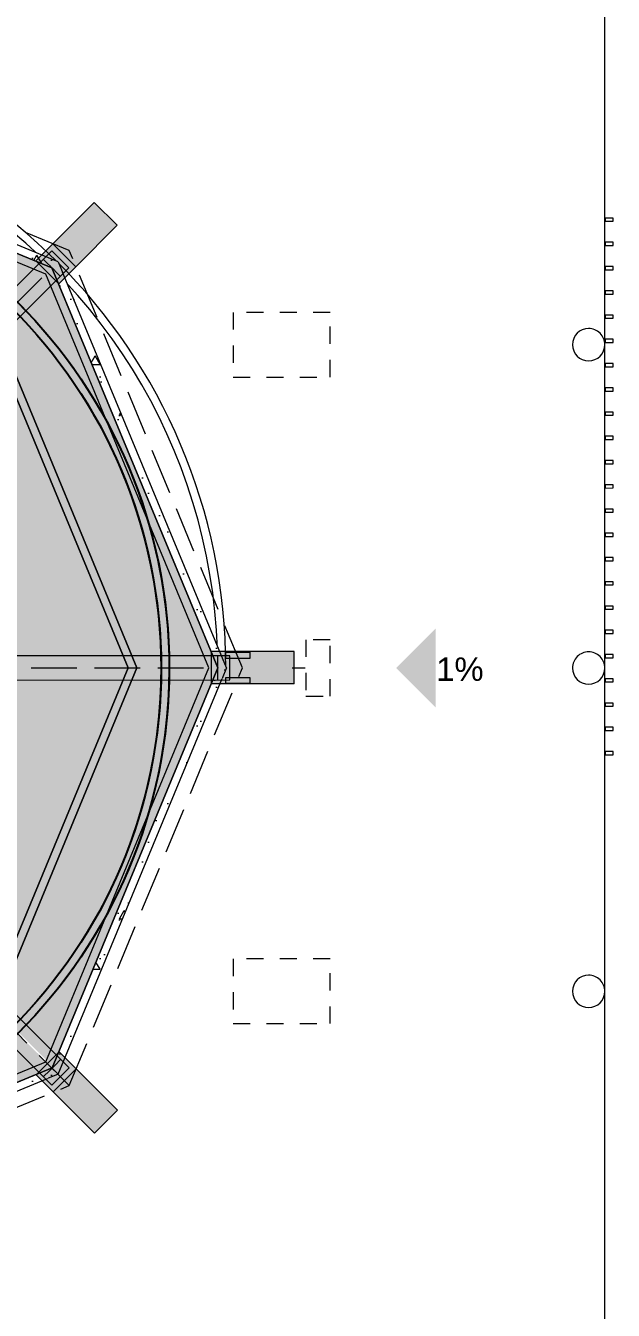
# Model space of a CAD drawing. Header units: metres. Extents: x 27 to 147, y -173 to 8.
# Drawn here: x 48.23 to 51.86, y -105.31 to -97.37 of the extents above; entities that cross this region are included whole.
import ezdxf

# ---------------------------------------------------------------- set-up
doc = ezdxf.new("R2010")
doc.units = ezdxf.units.M
doc.set_wipeout_variables(frame=1)
for name, pattern in [('Hidden Line', [0.158749999999965, 0.10583333333331, -0.052916666666655]), ('Línea Oculta', [0.39122222328185996, 0.28222222328186, -0.109]), ('Wipeout_Contour', [1, 0, -1])]:
    doc.linetypes.add(name, pattern=pattern)
for name, color, linetype, lineweight, true_color in [('Annotation - Text_Pen_No__167', 7, 'Continuous', 13, 0x6a6a6a), ('INT _ Mobiliario_Pluma_Nº__90', 7, 'Continuous', 0, 0xc5ff15), ('RAMPA PROPUESTA 1 CERRAMIENTO_Pen_No__167', 7, 'Continuous', 13, 0x6a6a6a), ('Structural - Bearing_Pen_No__167', 7, 'Continuous', 13, 0x6a6a6a), ('Structural - Bearing_Pen_No__87', 7, 'Continuous', 20, 0x6a6a6a), ('Structural - Bearing_Pluma_Nº__123', 7, 'Continuous', 0, 0x008020), ('Structural - Bearing_Pluma_Nº__167', 7, 'Continuous', 0, 0x009fd5), ('Structural - Bearing_Pluma_Nº__27', 7, 'Continuous', 0, 0x6a6a6a)]:
    doc.layers.add(name, color=color, linetype=linetype, lineweight=lineweight, true_color=true_color)
for name, color, linetype, lineweight in [('ARQ _ Elementos 2D_Pluma_Nº__1', 7, 'Continuous', 5), ('Estructura – Carga_Pen_No__1', 7, 'Continuous', 13), ('MOD _ Estructura Compleja_Pluma_Nº__20', 7, 'Continuous', 5), ('MOD _ Forma_Pluma_Nº__2', 8, 'Continuous', 5), ('MOD _ Forma_Pluma_Nº__20', 7, 'Continuous', 5), ('Structural - Bearing_Pluma_Nº__2', 8, 'Continuous', 5)]:
    doc.layers.add(name, color=color, linetype=linetype, lineweight=lineweight)
doc.layers.add('Structural - Bearing', color=7, linetype='Continuous')
doc.styles.add('GENERATED_STYLE_1', font='arialbd.ttf')
pattern_1 = [(0, (-157.1083220948693, -142.79772294349), (0, 0.6235383155021312), [0.0600000023842, -0.300000011921]), (0, (-156.9283220877167, -142.4859537984872), (0, 0.6235383155021312), [0.0600000023842, -0.300000011921]), (60.00000000000014, (-157.1083220948693, -142.79772294349), (-0.5400000214578027, 0.3117691577510643), [0.0600000023842, -0.3000000119210001]), (60.00000000000014, (-156.7483220805641, -142.79772294349), (-0.5400000214578027, 0.3117691577510643), [0.0600000023842, -0.3000000119210001]), (120.0000000000003, (-157.0483220924851, -142.79772294349), (0.5400000214578003, 0.3117691577510681), [0.06000000238419995, -0.3000000119209996]), (120.0000000000003, (-156.6883220781799, -142.79772294349), (0.5400000214578003, 0.3117691577510681), [0.06000000238419995, -0.3000000119209996]), (0, (-157.1083220948693, -142.7377229411057), (0, 0.1200000047684), [0, -0.1200000047684, 0, -0.1800000071526]), (44.99999999999999, (-157.0483220924851, -142.7377229411057), (-0.08485281711415364, 0.08485281711415371), [0, -0.0900000035763, 0, -0.1500000059605])]

msp = doc.modelspace()

# ---------------------------------------------------------------- hatches: boundary and pattern name
at = {"transparency": 33554610}
h = msp.add_hatch(color=256, dxfattribs=at)
h.set_gradient(color1=(16, 86, 137), color2=(199, 200, 202), rotation=111.00000000000001, tint=1, name='INVSPHERICAL')
h.paths.add_polyline_path([(45.91939468971045, -97.83923980356579), (48.39433412688705, -98.86420705602552), (45.91962099815984, -101.3392361942653)])
h = msp.add_hatch(color=256, dxfattribs=at)
h.set_gradient(color1=(16, 86, 137), color2=(199, 200, 202), rotation=111.00000000000001, tint=1, name='INVSPHERICAL')
h.paths.add_polyline_path([(48.39525603828255, -98.8646785144297), (49.42007021407712, -101.339681788514), (45.92007391259775, -101.3392410380251)])
h = msp.add_hatch(color=256, dxfattribs=at)
h.set_gradient(color1=(16, 86, 137), color2=(199, 200, 202), rotation=111.00000000000001, tint=1, name='INVSPHERICAL')
h.paths.add_polyline_path([(49.41950631734394, -101.328040377011), (48.40183093382833, -103.8068839967543), (45.91953066921356, -101.3394643524855)])
h = msp.add_hatch(color=256, dxfattribs=at)
h.set_gradient(color1=(16, 86, 137), color2=(199, 200, 202), rotation=111.00000000000001, tint=1, name='INVSPHERICAL')
h.paths.add_polyline_path([(48.39623388578908, -103.8128149617447), (45.92118604803962, -104.8396874359144), (45.91961922522463, -101.3396914573887)])
at = {"layer": 'Estructura – Carga_Pen_No__1', "linetype": 'Continuous', "lineweight": 13}
msp.add_hatch(color=7, dxfattribs=at).paths.add_polyline_path([(50.76596815557473, -101.096480195249), (50.76596815557473, -101.5827126105394), (50.52285194792955, -101.3395964028942)])
at = {"layer": 'MOD _ Forma_Pluma_Nº__2', "linetype": 'Continuous', "lineweight": 0, "true_color": 0x1f1f1f}
msp.add_hatch(color=250, dxfattribs=at).paths.add_polyline_path([(49.89089749793751, -101.2374346840127), (49.52866861139611, -101.237619909857), (49.52877088143972, -101.4376198837091), (49.89099976798112, -101.4374346578648)])
at = {"layer": 'Structural - Bearing', "linetype": 'Continuous', "lineweight": 0, "true_color": 0x7f7f7f}
msp.add_hatch(color=8, dxfattribs=at).paths.add_polyline_path([(47.94950851755632, -98.86576923773707, 7239.501851656621), (47.9508749846548, -98.86689122946247), (47.91913516452697, -98.90552520179578, -7239.501851656621), (47.91779004847691, -98.90442074119109)])
at = {"layer": 'Structural - Bearing_Pluma_Nº__123', "linetype": 'Continuous', "lineweight": 0, "true_color": 0x006018}
h = msp.add_hatch(color=108, dxfattribs=at)
h.paths.add_polyline_path([(43.44465276346013, -98.86459163742713), (42.41952655418242, -101.3403598611731), (43.44528549714951, -103.8149717239431), (45.92042098720614, -104.8394651995315), (48.39503274566797, -103.8137063608726), (49.41952632556453, -101.338570870816), (48.39440022059502, -98.86459174173535), (45.91863189254078, -97.83946553245765)])
h.paths.add_polyline_path([(45.91863883712752, -97.89358512210782), (48.35613678423552, -98.90286495993232), (49.36540814892148, -101.3385812114829), (48.35675457724002, -103.7754477991895), (45.92040712466061, -104.7853455915678), (43.48354407829552, -103.7766935749363), (42.47364759633773, -101.3403494990372), (43.48292596113517, -98.90285509433006)], flags=0)
h = msp.add_hatch(color=108, dxfattribs=at)
h.paths.add_polyline_path([(42.92117572878859, -101.3374874101574), (43.80039770861836, -103.4593499378736), (45.92117572878859, -104.3374874101574), (48.04303825650478, -103.4582654303277), (48.92117572878859, -101.3374874101574), (48.04249609213885, -99.21616704680717), (45.92117572878859, -98.33748741015744), (43.79985536543833, -99.21616704680717)])
h.paths.add_polyline_path([(48.86705755129807, -101.3374908685766), (48.0047650204689, -103.4200019811383), (45.92116881176738, -104.2833678005849), (43.83866115780761, -103.4210767018378), (42.97529677140309, -101.3374839515553), (43.83812372846545, -99.2544354098343), (45.92117572878859, -98.39160702017206), (48.00422772911175, -99.25443540983433)], flags=0)

# ---------------------------------------------------------------- linework, layer by layer
at = {"color": 6}
for centre, radius in [((45.91952649645358, -101.3394654587798), 3.199993538297323), ((45.92042153155327, -101.3394652300298), 3.149378396329954)]:
    msp.add_circle(centre, radius, dxfattribs=at)
at = {"layer": 'MOD _ Forma_Pluma_Nº__20', "color": 7, "linetype": 'Continuous', "lineweight": 5, "flags": 128}
for points in [[(48.79775687409008, -98.60122007100394), (48.65629935504139, -98.4598348868275)], [(49.89089749793751, -101.2374346840127), (49.52866861139611, -101.237619909857)], [(49.89099976798112, -101.4374346578648), (49.89089749793751, -101.2374346840127)], [(49.89099976798112, -101.4374346578648), (49.52877088143972, -101.4376198837091)], [(48.65850756131382, -104.2169957604035), (48.79985657986284, -104.07550210346)]]:
    msp.add_lwpolyline(points, dxfattribs=at)
at = {"layer": 'RAMPA PROPUESTA 1 CERRAMIENTO_Pen_No__167', "color": 251, "linetype": 'Continuous', "lineweight": 13, "true_color": 0x6a6a6a}
for points in [[(51.81438330199651, -98.55607817926922), (51.81440014236798, -98.57607817217927), (51.8644001246431, -98.57603607125061), (51.86438328427163, -98.55603607834057)], [(51.81438330199651, -98.70607817926931), (51.81440014236798, -98.72607817217936), (51.8644001246431, -98.7260360712507), (51.86438328427163, -98.70603607834066)], [(51.81438330199651, -98.8560781792694), (51.81440014236798, -98.87607817217946), (51.8644001246431, -98.8760360712508), (51.86438328427163, -98.85603607834075)], [(51.81438330199651, -99.0060781792695), (51.81440014236798, -99.02607817217955), (51.8644001246431, -99.02603607125089), (51.86438328427163, -99.00603607834084)], [(51.81438330199651, -99.15607817926913), (51.81440014236798, -99.17607817217919), (51.8644001246431, -99.17603607125052), (51.86438328427163, -99.15603607834048)], [(51.81438330199651, -99.30607817926922), (51.81440014236798, -99.32607817217928), (51.8644001246431, -99.32603607125061), (51.86438328427163, -99.30603607834057)], [(51.81438330199651, -99.45607817926931), (51.81440014236798, -99.47607817217937), (51.8644001246431, -99.4760360712507), (51.86438328427163, -99.45603607834066)], [(51.81438330199651, -99.6060781792694), (51.81440014236798, -99.62607817217946), (51.8644001246431, -99.6260360712508), (51.86438328427163, -99.60603607834075)], [(51.81438330199651, -99.7560781792695), (51.81440014236798, -99.77607817217955), (51.8644001246431, -99.77603607125089), (51.86438328427163, -99.75603607834084)], [(51.81438330199651, -99.90607817926913), (51.81440014236798, -99.92607817217919), (51.8644001246431, -99.92603607125052), (51.86438328427163, -99.90603607834048)], [(51.81438330199651, -100.0560781792692), (51.81440014236798, -100.0760781721793), (51.8644001246431, -100.0760360712506), (51.86438328427163, -100.0560360783406)], [(51.81438330199651, -100.2060781792693), (51.81440014236798, -100.2260781721794), (51.8644001246431, -100.2260360712507), (51.86438328427163, -100.2060360783407)], [(51.81438330199651, -100.3560781792694), (51.81440014236798, -100.3760781721795), (51.8644001246431, -100.3760360712508), (51.86438328427163, -100.3560360783408)], [(51.81438330199651, -100.5060781792695), (51.81440014236798, -100.5260781721796), (51.8644001246431, -100.5260360712509), (51.86438328427163, -100.5060360783408)], [(51.81438330199651, -100.6560781792691), (51.81440014236798, -100.6760781721792), (51.8644001246431, -100.6760360712505), (51.86438328427163, -100.6560360783405)], [(51.81438330199651, -100.8060781792692), (51.81440014236798, -100.8260781721793), (51.8644001246431, -100.8260360712506), (51.86438328427163, -100.8060360783406)], [(51.81438330199651, -100.9560781792693), (51.81440014236798, -100.9760781721794), (51.8644001246431, -100.9760360712507), (51.86438328427163, -100.9560360783407)], [(51.81438330199651, -101.1060781792694), (51.81440014236798, -101.1260781721795), (51.8644001246431, -101.1260360712508), (51.86438328427163, -101.1060360783408)], [(51.81438330199651, -101.2560781792695), (51.81440014236798, -101.2760781721796), (51.8644001246431, -101.2760360712509), (51.86438328427163, -101.2560360783408)], [(51.81438330199651, -101.4060781792691), (51.81440014236798, -101.4260781721792), (51.8644001246431, -101.4260360712505), (51.86438328427163, -101.4060360783405)], [(51.81438330199651, -101.5560781792692), (51.81440014236798, -101.5760781721793), (51.8644001246431, -101.5760360712506), (51.86438328427163, -101.5560360783406)], [(51.81438330199651, -101.7060781792693), (51.81440014236798, -101.7260781721794), (51.8644001246431, -101.7260360712507), (51.86438328427163, -101.7060360783407)], [(51.81438330199651, -101.8560781792694), (51.81440014236798, -101.8760781721795), (51.8644001246431, -101.8760360712508), (51.86438328427163, -101.8560360783408)]]:
    msp.add_lwpolyline(points, close=True, dxfattribs=at)
at = {"layer": 'Structural - Bearing_Pen_No__167', "color": 251, "linetype": 'Continuous', "lineweight": 13, "true_color": 0x6a6a6a}
for points in [[(51.81196546571025, -107.3711592722996), (51.81196546571025, -95.30803342829785), (45.86391877261511, -95.30803342829785, 0.9905383628707543), (45.86391877261511, -107.3711592722996)], [(48.14145337655528, -99.03688508029533, 0.4038400991344999), (43.69711341139043, -99.03711042002395, 0.4246636787430757), (43.69734690700908, -103.6423077196779, 0.4038095529444671), (48.14144497626656, -103.6423158256965, 0.4246946787083997)], [(49.0694001417822, -101.3395963999866, 0.9999999999999999), (42.76940014178219, -101.3395963999866, 0.9999999999999999)], [(49.0694001417822, -101.3395963999866, 0.9999999999999999), (42.76940014178219, -101.3395963999866, 0.9999999999999999)], [(49.0694001417822, -101.3395963999866, 0.9999999999999999), (42.76940014178216, -101.3395963999866, 0.9999999999999999)], [(51.61196645100127, -99.33959633903578, 0.414213562373095), (51.71196645100128, -99.43959633903577, 0.414213562373095), (51.81196645100129, -99.33959633903578, 0.414213562373095), (51.71196645100128, -99.23959633903578, 0.414213562373095)], [(51.61196645100127, -101.3395963505515, 0.414213562373095), (51.71196645100128, -101.4395963505516, 0.414213562373095), (51.81196645100129, -101.3395963505515, 0.414213562373095), (51.71196645100128, -101.2395963505516, 0.414213562373095)], [(51.6119664510011, -103.3395963390358, 0.414213562373095), (51.71196645100111, -103.4395963390358, 0.414213562373095), (51.81196645100112, -103.3395963390358, 0.414213562373095), (51.71196645100111, -103.2395963390358, 0.414213562373095)]]:
    msp.add_lwpolyline(points, format="xyb", close=True, dxfattribs=at)
at = {"layer": 'Structural - Bearing_Pen_No__167', "color": 251, "linetype": 'Hidden Line', "lineweight": 13, "true_color": 0x6a6a6a}
for points in [[(49.5144001423924, -99.53959633903577), (50.11440014239241, -99.53959633903577), (50.11440014239241, -99.13959633903576), (49.5144001423924, -99.13959633903576)], [(49.96440011761698, -101.1645962550374), (49.96440003059548, -101.5145962550374), (50.11440003059547, -101.5145962923323), (50.11440011761697, -101.1645962923323)], [(49.5144001423924, -103.5395963390358), (50.11440014239241, -103.5395963390358), (50.11440014239241, -103.1395963390358), (49.5144001423924, -103.1395963390358)]]:
    msp.add_lwpolyline(points, close=True, dxfattribs=at)
at = {"layer": 'Structural - Bearing_Pen_No__167', "color": 251, "linetype": 'Continuous', "lineweight": 13, "true_color": 0x6a6a6a}
for points in [[(49.46952629472897, -101.2413421469063), (49.61753330355267, -101.2413421469063), (49.61753330355267, -101.2806416351515), (49.46952629472897, -101.2806416351515)], [(49.61753330355267, -101.4349575534526), (49.46952629472897, -101.4349575534526), (49.46952629472897, -101.3978624674274), (49.61753330355267, -101.3978624674274)]]:
    msp.add_lwpolyline(points, close=True, dxfattribs=at)
at = {"layer": 'Structural - Bearing_Pen_No__87', "color": 251, "linetype": 'Continuous', "lineweight": 20, "true_color": 0x6a6a6a}
for centre, radius, start, end in [((45.91952641068175, -101.3394654181487), 3.549999999999998, 0.0146441415893842, 180.0146427811172), ((45.91952641063866, -101.3394652495613), 3.499999999999999, 0.01464277140027593, 180.0146441513063), ((45.91952649645358, -101.3394654587798), 3.199999999999995, 226.0212417434384, 46.02124174343839), ((45.91952649645358, -101.3394654587798), 3.149999999999998, 226.0212417434384, 46.02124174343839)]:
    msp.add_arc(centre, radius, start, end, dxfattribs=at)
at = {"layer": 'Structural - Bearing_Pluma_Nº__167', "color": 142, "linetype": 'Continuous', "lineweight": 0, "true_color": 0x009fd5}
msp.add_line((49.95940007410635, -101.3395962537942), (49.87940007410631, -101.3395962339036), dxfattribs=at)
at = {"layer": 'Structural - Bearing_Pluma_Nº__167', "color": 142, "linetype": 'Continuous', "lineweight": 0, "true_color": 0x009fd5, "flags": 128}
for points in [[(43.44465276346013, -98.86459163742713), (42.41952655418242, -101.3403598611731), (43.44528549714951, -103.8149717239431), (45.92042098720614, -104.8394651995315), (48.39503274566797, -103.8137063608726), (49.41952632556453, -101.338570870816), (48.39440022059502, -98.86459174173535), (45.91863189254078, -97.83946553245765)], [(45.91863883712752, -97.89358512210782), (43.48292596113517, -98.90285509433006), (42.47364759633773, -101.3403494990372), (43.48354407829552, -103.7766935749363), (45.92040712466061, -104.7853455915678), (48.35675457724002, -103.7754477991895), (49.36540814892148, -101.3385812114829), (48.35613678423552, -98.90286495993232)], [(42.91952652565609, -101.3394654387651), (43.79874850548585, -103.4613279664813), (45.91952652565609, -104.3394654387651), (48.04138905337228, -103.4602434589354), (48.91952652565609, -101.3394654387651), (48.04084688900635, -99.21814507541488), (45.91952652565609, -98.33946543876515), (43.79820616230582, -99.21814507541488)], [(48.86540834816557, -101.3394688971843), (48.00257852597925, -99.25641343844204), (45.91952652565609, -98.39358504877977), (43.83647452533295, -99.25641343844201), (42.97364756827059, -101.339461980163), (43.83701195467511, -103.4230547304455), (45.91951960863488, -104.2853458291926), (48.0031158173364, -103.421980009746)]]:
    msp.add_lwpolyline(points, close=True, dxfattribs=at)
msp.add_lwpolyline([(49.06940014178243, -101.3395963999864, 0.9999999999999999), (42.76940014178228, -101.3395963999864, 0.9999999999999999)], format="xyb", close=True, dxfattribs=at)
at = {"layer": 'Structural - Bearing_Pluma_Nº__27', "color": 251, "linetype": 'Continuous', "lineweight": 0, "true_color": 0x6a6a6a}
for centre, radius, start, end in [((45.91952649646017, -101.3394654588269), 3.200000000032466, 50.62677164413518, 50.59511433935215), ((45.91952649645921, -101.3394654588263), 3.150000000032581, 50.62677164411757, 50.5951143393339)]:
    msp.add_arc(centre, radius, start, end, dxfattribs=at)

# ---------------------------------------------------------------- texts
at = {"layer": 'Annotation - Text_Pen_No__167', "color": 251, "linetype": 'Continuous', "lineweight": 13, "true_color": 0x6a6a6a, "insert": (50.76997005712729, -101.274064139605), "char_height": 0.145, "attachment_point": 1, "style": 'GENERATED_STYLE_1'}
msp.add_mtext('\\A1;{\\pql;\\fArial|b0|i0|c0|p34;1%}', dxfattribs=at)

# ---------------------------------------------------------------- next in the draw order: wipeouts: each hides what was drawn before it
at = {"color": 254, "linetype": 'Wipeout_Contour', "lineweight": 0, "ltscale": 630.4418923281493}
msp.add_wipeout([(48.39440023723861, -98.86459172676325), (48.45973184292367, -98.89164318479263), (48.432663690038986, -98.82631849400389)], dxfattribs=at).dxf.layer = 'Structural - Bearing'
at = {"color": 254, "linetype": 'Wipeout_Contour', "lineweight": 0, "ltscale": 632.1106897632487}
msp.add_wipeout([(49.41952632556453, -101.3385708379417), (49.446597938615554, -101.4039038783434), (49.47364450242307, -101.33856046420928)], dxfattribs=at).dxf.layer = 'Structural - Bearing'
at = {"color": 254, "linetype": 'Wipeout_Contour', "lineweight": 0, "ltscale": 627.5664698904212}
msp.add_wipeout([(48.367989593049835, -103.8790414227463), (48.43331082324881, -103.8519649213296), (48.39503270006842, -103.81370636007571)], dxfattribs=at).dxf.layer = 'Structural - Bearing'

# ---------------------------------------------------------------- next in the draw order: hatches: boundary and pattern name
at = {"layer": 'Structural - Bearing_Pluma_Nº__2', "linetype": 'Continuous', "lineweight": 5}
h = msp.add_hatch(dxfattribs=at)
h.set_pattern_fill('HORMIGÓN_ARMADO', color=8, style=0, pattern_type=2)
h.set_pattern_definition(pattern_1)
h.paths.add_polyline_path([(49.41952632556453, -101.3385708379418), (49.44659793861555, -101.4039038783434), (49.47364450242306, -101.3385604642093)])
h = msp.add_hatch(dxfattribs=at)
h.set_pattern_fill('HORMIGÓN_ARMADO', color=8, style=0, pattern_type=2)
h.set_pattern_definition(pattern_1)
h.paths.add_polyline_path([(48.36798959304982, -103.8790414227463), (48.43331082324877, -103.8519649213296), (48.39503270006841, -103.8137063600757)])

# ---------------------------------------------------------------- next in the draw order: wipeouts: each hides what was drawn before it
at = {"color": 254, "linetype": 'Wipeout_Contour', "lineweight": 0, "ltscale": 630.5743495795691}
msp.add_wipeout([(48.43266369024163, -98.82631849442333), (48.36733208455663, -98.79926703639399), (48.39440023744128, -98.86459172718267)], dxfattribs=at).dxf.layer = 'Structural - Bearing'

# ---------------------------------------------------------------- next in the draw order: hatches: boundary and pattern name
at = {"layer": 'Structural - Bearing_Pluma_Nº__2', "linetype": 'Continuous', "lineweight": 5}
h = msp.add_hatch(dxfattribs=at)
h.set_pattern_fill('HORMIGÓN_ARMADO', color=8, style=0, pattern_type=2)
h.set_pattern_definition(pattern_1)
h.paths.add_polyline_path([(48.43266369024163, -98.82631849442332), (48.36733208455663, -98.79926703639399), (48.39440023744131, -98.86459172718266)])

# ---------------------------------------------------------------- next in the draw order: wipeouts: each hides what was drawn before it
at = {"color": 254, "linetype": 'Wipeout_Contour', "lineweight": 0, "ltscale": 631.9401041495644}
msp.add_wipeout([(49.41952632556453, -101.3385708378461), (49.47364450242307, -101.33856046411368), (49.44657288937205, -101.273227423712)], dxfattribs=at).dxf.layer = 'Structural - Bearing'
at = {"color": 254, "linetype": 'Wipeout_Contour', "lineweight": 0, "ltscale": 627.5373290290552}
msp.add_wipeout([(48.39503270023143, -103.81370635970802), (48.43331082341185, -103.8519649209619), (48.460353930430436, -103.78662985829132)], dxfattribs=at).dxf.layer = 'Structural - Bearing'

# ---------------------------------------------------------------- next in the draw order: wipeouts: each hides what was drawn before it
at = {"color": 254, "linetype": 'Wipeout_Contour', "lineweight": 0, "ltscale": 836.2335706731805}
msp.add_wipeout([(45.91863192174302, -97.83946551244304), (48.39440023723865, -98.86459172718263), (48.367332084556644, -98.79926703682291), (45.983956611113975, -97.81239736000327)], dxfattribs=at).dxf.layer = 'Structural - Bearing'

# ---------------------------------------------------------------- next in the draw order: hatches: boundary and pattern name
at = {"layer": 'Structural - Bearing_Pluma_Nº__2', "linetype": 'Continuous', "lineweight": 5}
h = msp.add_hatch(dxfattribs=at)
h.set_pattern_fill('HORMIGÓN_ARMADO', color=8, style=0, pattern_type=2)
h.set_pattern_definition(pattern_1)
h.paths.add_polyline_path([(45.91863192174301, -97.83946551244306), (48.39440023723861, -98.86459172718263), (48.36733208455663, -98.79926703682293), (45.98395661111393, -97.81239736000329)])

# ---------------------------------------------------------------- next in the draw order: linework, layer by layer
at = {"layer": 'MOD _ Estructura Compleja_Pluma_Nº__20', "color": 7, "linetype": 'Línea Oculta', "lineweight": 5, "flags": 128}
msp.add_lwpolyline([(48.50213516317486, -98.75685679205871), (45.91952649645381, -97.68710525600058)], dxfattribs=at)
at = {"layer": 'MOD _ Forma_Pluma_Nº__20', "color": 7, "linetype": 'Continuous', "lineweight": 5, "flags": 128}
for points in [[(48.65629935504139, -98.4598348868275), (48.40023033237471, -98.71603491841246)], [(48.40023033237471, -98.71603491841246), (48.29553629285211, -98.82078252104365)]]:
    msp.add_lwpolyline(points, dxfattribs=at)
at = {"layer": 'Structural - Bearing_Pluma_Nº__27', "color": 251, "linetype": 'Continuous', "lineweight": 0, "true_color": 0x6a6a6a, "flags": 128}
for points in [[(48.43266369024163, -98.8263184944329), (45.98395661111399, -97.81239736000327)], [(45.91863192174306, -97.83946551244306), (48.39440023723866, -98.86459172718266)], [(48.43266369024163, -98.82631849443288), (48.45973184292367, -98.89164318479261)]]:
    msp.add_lwpolyline(points, dxfattribs=at)

# ---------------------------------------------------------------- next in the draw order: wipeouts: each hides what was drawn before it
at = {"color": 254, "linetype": 'Wipeout_Contour', "lineweight": 0, "ltscale": 841.6552247435412}
msp.add_wipeout([(48.39440023723861, -98.86459172718267), (49.41952631830997, -101.3385708378461), (49.44657287536821, -101.27322742419939), (48.45973185402237, -98.89164318731204)], dxfattribs=at).dxf.layer = 'Structural - Bearing'

# ---------------------------------------------------------------- next in the draw order: hatches: boundary and pattern name
at = {"layer": 'MOD _ Forma_Pluma_Nº__2', "linetype": 'Continuous', "lineweight": 0, "true_color": 0x1f1f1f}
for points in [[(48.65629935504139, -98.4598348868275), (48.40023033237471, -98.71603491841246), (48.5416878514234, -98.8574201025889), (48.79775687409008, -98.60122007100394)], [(48.40023033237471, -98.71603491841246), (48.29553629285211, -98.82078252104365), (48.4369938119008, -98.9621677052201), (48.5416878514234, -98.8574201025889)]]:
    msp.add_hatch(color=250, dxfattribs=at).paths.add_polyline_path(points)
at = {"layer": 'Structural - Bearing_Pluma_Nº__2', "linetype": 'Continuous', "lineweight": 5}
h = msp.add_hatch(dxfattribs=at)
h.set_pattern_fill('HORMIGÓN_ARMADO', color=8, style=0, pattern_type=2)
h.set_pattern_definition(pattern_1)
h.paths.add_polyline_path([(48.39440023723861, -98.86459172718266), (49.41952631830994, -101.3385708378461), (49.44657287536821, -101.2732274241994), (48.45973185402234, -98.89164318731203)])

# ---------------------------------------------------------------- next in the draw order: linework, layer by layer
at = {"layer": 'INT _ Mobiliario_Pluma_Nº__90', "color": 60, "linetype": 'Continuous', "lineweight": 0, "true_color": 0xc5ff15}
msp.add_line((48.44728827300386, -98.91714100637564), (48.34120196605962, -98.8110952828459), dxfattribs=at)
at = {"layer": 'INT _ Mobiliario_Pluma_Nº__90', "color": 60, "linetype": 'Continuous', "lineweight": 0, "true_color": 0xc5ff15, "flags": 128}
msp.add_lwpolyline([(46.10090824689942, -101.2644189858331), (48.49963866204777, -98.864770582978), (48.39355235510359, -98.75872485944826), (45.99483315565882, -101.1583620423076)], dxfattribs=at)
at = {"layer": 'MOD _ Forma_Pluma_Nº__20', "color": 7, "linetype": 'Continuous', "lineweight": 5, "flags": 128}
for points in [[(48.79775687409008, -98.60122007100394), (48.5416878514234, -98.8574201025889)], [(48.5416878514234, -98.8574201025889), (48.40023033237471, -98.71603491841246)], [(48.4369938119008, -98.9621677052201), (48.29553629285211, -98.82078252104365)], [(48.5416878514234, -98.8574201025889), (48.4369938119008, -98.9621677052201)], [(49.52866861139611, -101.237619909857), (49.38057102048545, -101.2376956396023)]]:
    msp.add_lwpolyline(points, dxfattribs=at)
at = {"layer": 'Structural - Bearing_Pluma_Nº__27', "color": 251, "linetype": 'Continuous', "lineweight": 0, "true_color": 0x6a6a6a, "flags": 128}
for points in [[(48.39440023723861, -98.86459172718266), (49.41952632556453, -101.3385708378461)], [(49.47364450220751, -101.3385604642094), (48.45973184292367, -98.89164318479261)], [(49.47364450220751, -101.3385604642094), (49.44659793823691, -101.4039038783434)]]:
    msp.add_lwpolyline(points, dxfattribs=at)

# ---------------------------------------------------------------- next in the draw order: wipeouts: each hides what was drawn before it
at = {"color": 254, "linetype": 'Wipeout_Contour', "lineweight": 0, "ltscale": 839.6800077526955}
msp.add_wipeout([(49.41952631938701, -101.3385708378461), (48.39503270023143, -103.81370636007568), (48.46035391546422, -103.78662986279166), (49.44659794819048, -101.40390389233845)], dxfattribs=at).dxf.layer = 'Structural - Bearing'

# ---------------------------------------------------------------- next in the draw order: hatches: boundary and pattern name
at = {"layer": 'MOD _ Forma_Pluma_Nº__2', "linetype": 'Continuous', "lineweight": 0, "true_color": 0x1f1f1f}
msp.add_hatch(color=250, dxfattribs=at).paths.add_polyline_path([(49.52866861139611, -101.237619909857), (49.38057102048545, -101.2376956396023), (49.38067329052907, -101.4376956134545), (49.52877088143972, -101.4376198837091)])
at = {"layer": 'Structural - Bearing_Pluma_Nº__2', "linetype": 'Continuous', "lineweight": 5}
h = msp.add_hatch(dxfattribs=at)
h.set_pattern_fill('HORMIGÓN_ARMADO', color=8, style=0, pattern_type=2)
h.set_pattern_definition(pattern_1)
h.paths.add_polyline_path([(49.41952631938701, -101.3385708378461), (48.39503270023143, -103.8137063600757), (48.46035391546425, -103.7866298627916), (49.44659794819048, -101.4039038923384)])

# ---------------------------------------------------------------- next in the draw order: linework, layer by layer
at = {"layer": 'INT _ Mobiliario_Pluma_Nº__90', "color": 60, "linetype": 'Continuous', "lineweight": 0, "true_color": 0xc5ff15}
msp.add_line((49.41986394128266, -101.4135707155197), (49.41982560353747, -101.263570720419), dxfattribs=at)
at = {"layer": 'INT _ Mobiliario_Pluma_Nº__90', "color": 60, "linetype": 'Continuous', "lineweight": 0, "true_color": 0xc5ff15, "flags": 128}
msp.add_lwpolyline([(46.10088117068661, -101.4144189976527), (49.49391273682803, -101.4135517897601), (49.49387439908283, -101.2635517946593), (46.10090824689942, -101.2644189858331)], dxfattribs=at)
at = {"layer": 'MOD _ Estructura Compleja_Pluma_Nº__20', "color": 7, "linetype": 'Línea Oculta', "lineweight": 5, "flags": 128}
for points in [[(49.57188669923297, -101.3394654587797), (48.50213516317486, -98.75685679205871)], [(45.91952649645381, -101.3394654587798), (48.39440020803632, -98.86459174719722)], [(45.91952641066043, -101.339465333855), (49.41952629636224, -101.3385708578607)], [(48.50213516317486, -103.9220741255007), (49.57188669923297, -101.3394654587797)]]:
    msp.add_lwpolyline(points, dxfattribs=at)
at = {"layer": 'MOD _ Forma_Pluma_Nº__20', "color": 7, "linetype": 'Continuous', "lineweight": 5, "flags": 128}
for points in [[(49.38067329052907, -101.4376956134545), (49.38057102048545, -101.2376956396023)], [(49.52877088143972, -101.4376198837091), (49.38067329052907, -101.4376956134545)], [(48.54359109732237, -103.8194985819766), (48.43881673501189, -103.714831322669)], [(48.79985657986284, -104.07550210346), (48.54359109732237, -103.8194985819766)]]:
    msp.add_lwpolyline(points, dxfattribs=at)
at = {"layer": 'Structural - Bearing_Pluma_Nº__27', "color": 251, "linetype": 'Continuous', "lineweight": 0, "true_color": 0x6a6a6a, "flags": 128}
for points in [[(49.41952632556453, -101.3385708378461), (48.39503270023143, -103.8137063600757)], [(48.4333108232229, -103.8519649209618), (49.44659793823691, -101.4039038783434)], [(48.4333108232229, -103.8519649209618), (48.36798959304982, -103.8790414227463)]]:
    msp.add_lwpolyline(points, dxfattribs=at)

# ---------------------------------------------------------------- next in the draw order: wipeouts: each hides what was drawn before it
at = {"color": 254, "linetype": 'Wipeout_Contour', "lineweight": 0, "ltscale": 831.5243429611137}
msp.add_wipeout([(48.39503270023139, -103.81370636007566), (45.977187243356475, -104.81593483394326), (45.996333221263775, -104.86212391847602), (48.36798959304975, -103.87904142274624)], dxfattribs=at).dxf.layer = 'Structural - Bearing'

# ---------------------------------------------------------------- next in the draw order: hatches: boundary and pattern name
at = {"layer": 'MOD _ Forma_Pluma_Nº__2', "linetype": 'Continuous', "lineweight": 0, "true_color": 0x1f1f1f}
for points in [[(48.54359109732237, -103.8194985819766), (48.43881673501189, -103.714831322669), (48.29746771646281, -103.8563249796124), (48.40224207877335, -103.9609922389201)], [(48.79985657986284, -104.07550210346), (48.54359109732237, -103.8194985819766), (48.40224207877335, -103.9609922389201), (48.65850756131382, -104.2169957604035)]]:
    msp.add_hatch(color=250, dxfattribs=at).paths.add_polyline_path(points)
at = {"layer": 'Structural - Bearing_Pluma_Nº__2', "linetype": 'Continuous', "lineweight": 5}
h = msp.add_hatch(dxfattribs=at)
h.set_pattern_fill('HORMIGÓN_ARMADO', color=8, style=0, pattern_type=2)
h.set_pattern_definition(pattern_1)
h.paths.add_polyline_path([(48.39503270023143, -103.8137063600757), (45.97718724335649, -104.8159348339433), (45.99633322126382, -104.862123918476), (48.36798959304982, -103.8790414227463)])

# ---------------------------------------------------------------- next in the draw order: linework, layer by layer
at = {"layer": 'ARQ _ Elementos 2D_Pluma_Nº__1', "color": 7, "linetype": 'Continuous', "lineweight": 5}
for points in [[(43.44528551860605, -103.8149716991239), (45.92042095800385, -104.8394651995315), (48.39503270023143, -103.8137063600757), (49.41952632556453, -101.3385708378461), (48.39440023723861, -98.86459172718263), (45.91863192174306, -97.83946551244306), (43.44465272830171, -98.86459164141077), (42.41952655418239, -101.3403598741285)], [(43.48354407829549, -103.7766935749363), (45.92040712466061, -104.7853455915678), (48.35675457724002, -103.7754477991895), (49.36540814892154, -101.3385812114828), (48.35613678423558, -98.90286495993236), (45.91863883712752, -97.89358512210784), (43.48292596113517, -98.90285509433005), (42.47364759633773, -101.3403494990373)], [(42.91952652565609, -101.3394654387652), (43.79820618209646, -99.21814509520551), (45.91952652565609, -98.33946543876516), (48.04084686921575, -99.21814509520551), (48.91952652565609, -101.3394654387652), (48.04138905133296, -103.4602434615974), (45.91952652565609, -104.3394654387652), (43.79874850282385, -103.461327964442)], [(42.97364756827061, -101.339461980163), (43.83647452533298, -99.25641343844201), (45.91952652565609, -98.39358504877978), (48.00257852597925, -99.25641343844204), (48.86540834816557, -101.3394688971843), (48.0031158173364, -103.4219800097461), (45.91951960863488, -104.2853458291926), (43.83701195467514, -103.4230547304455)]]:
    msp.add_lwpolyline(points, close=True, dxfattribs=at)
at = {"layer": 'INT _ Mobiliario_Pluma_Nº__90', "color": 60, "linetype": 'Continuous', "lineweight": 0, "true_color": 0xc5ff15}
msp.add_line((48.34184832384883, -103.8672160886375), (48.44790751425577, -103.7611432451279), dxfattribs=at)
at = {"layer": 'INT _ Mobiliario_Pluma_Nº__90', "color": 60, "linetype": 'Continuous', "lineweight": 0, "true_color": 0xc5ff15, "flags": 128}
msp.add_lwpolyline([(45.99485673217369, -101.5205265885832), (48.39421210090548, -103.9195731257219), (48.50027129131248, -103.8135002822123), (46.10088117068661, -101.4144189976526)], dxfattribs=at)
at = {"layer": 'MOD _ Estructura Compleja_Pluma_Nº__20', "color": 7, "linetype": 'Línea Oculta', "lineweight": 5, "flags": 128}
for points in [[(43.33691782973283, -98.75685679205871), (43.66194412963184, -99.08188309195772), (44.01914084751157, -99.43907980983745), (44.40773153073038, -99.82767049305623), (44.82133553101286, -100.2412744933387), (45.25316148210921, -100.6731004444351), (45.69611881384079, -101.1160577761667), (45.91952649645381, -101.3394654587797), (46.14293417906688, -101.5628731413927), (46.58589151079851, -102.0058304731243), (47.01771746189475, -102.4376564242207), (47.43132146217734, -102.8512604245032), (47.8199121453961, -103.2398511077219), (48.17710886327583, -103.5970478256017), (48.50213516317486, -103.9220741255007)], [(45.91952649645381, -104.9918256615588), (48.50213516317486, -103.9220741255007)]]:
    msp.add_lwpolyline(points, dxfattribs=at)
at = {"layer": 'MOD _ Forma_Pluma_Nº__20', "color": 7, "linetype": 'Continuous', "lineweight": 5, "flags": 128}
for points in [[(48.29746771646281, -103.8563249796124), (48.43881673501189, -103.714831322669)], [(48.40224207877335, -103.9609922389201), (48.29746771646281, -103.8563249796124)], [(48.40224207877335, -103.9609922389201), (48.54359109732237, -103.8194985819766)], [(48.65850756131382, -104.2169957604035), (48.40224207877335, -103.9609922389201)]]:
    msp.add_lwpolyline(points, dxfattribs=at)
at = {"layer": 'Structural - Bearing_Pluma_Nº__27', "color": 251, "linetype": 'Continuous', "lineweight": 0, "true_color": 0x6a6a6a, "flags": 128}
for points in [[(48.39503270023143, -103.8137063600757), (45.97718724335649, -104.8159348339433)], [(45.99633322126382, -104.862123918476), (48.36798959304982, -103.8790414227463)]]:
    msp.add_lwpolyline(points, dxfattribs=at)

doc.saveas('drawing.dxf')
